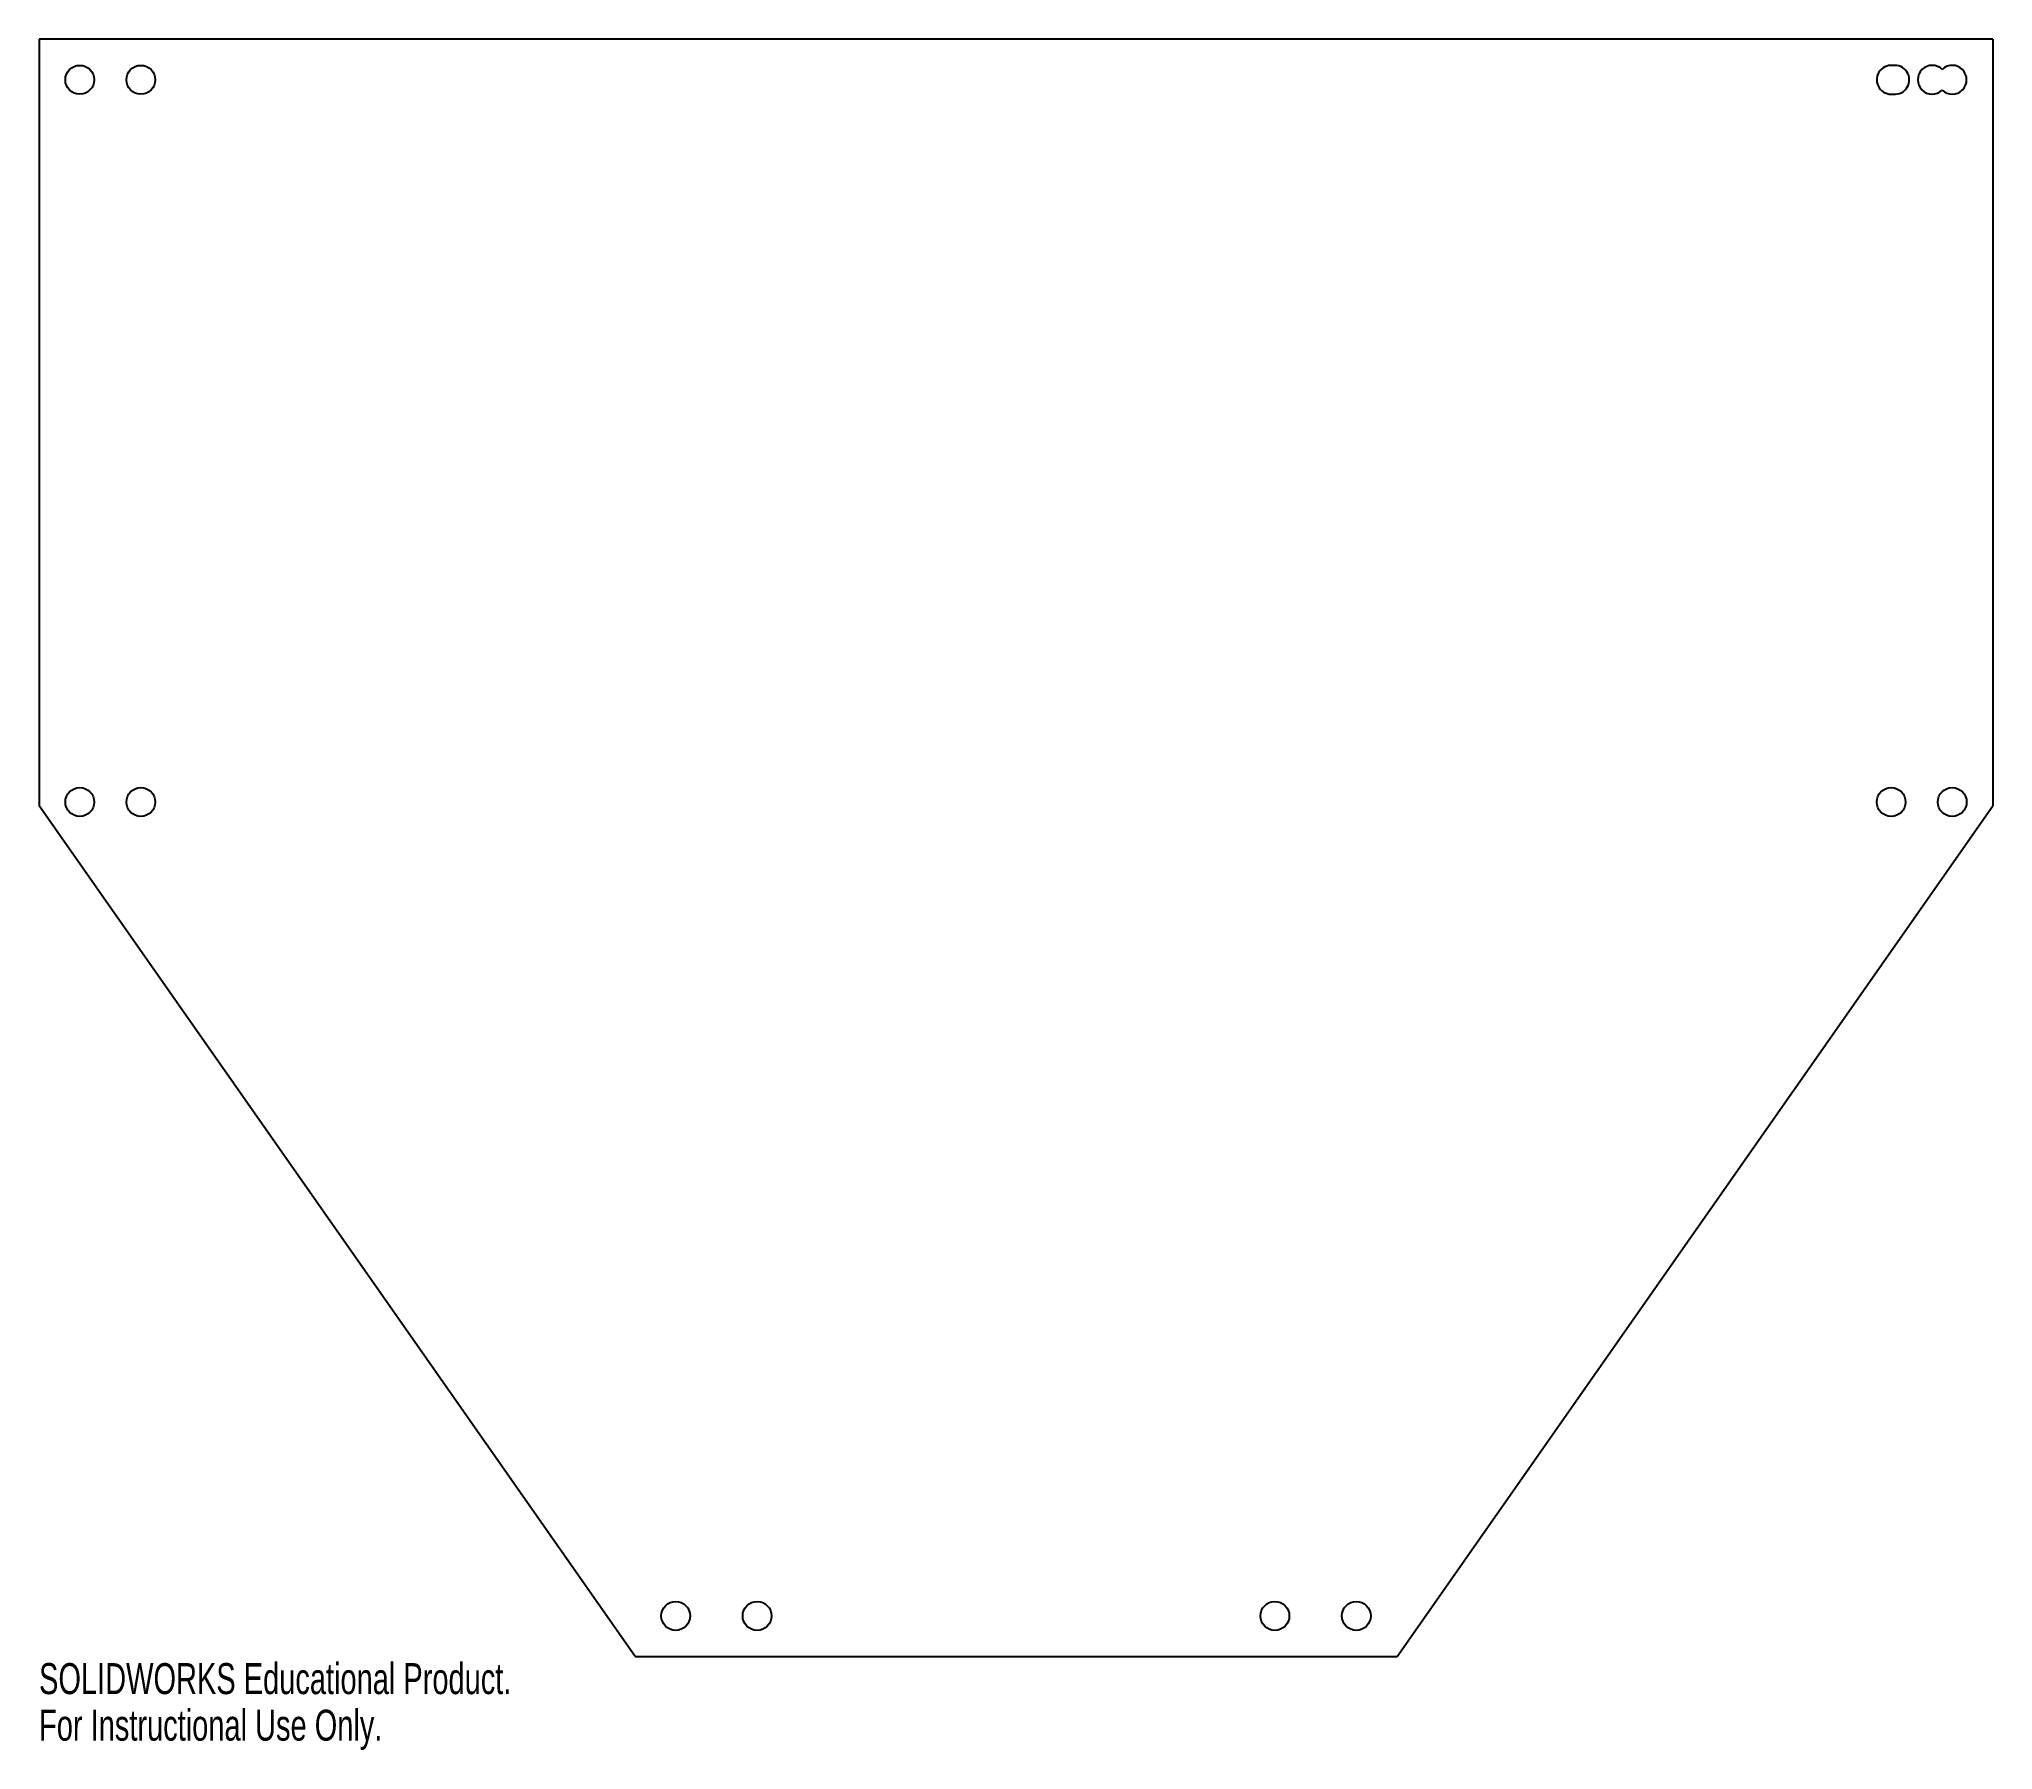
# Model space of a CAD drawing. Header units: inches. Extents: x 0 to 12, y -10 to 0.5.
import ezdxf

# ---------------------------------------------------------------- set-up
doc = ezdxf.new("R2010")
doc.units = ezdxf.units.IN
doc.header["$MEASUREMENT"] = 0
doc.styles.add('SLDTEXTSTYLE0', font='TXT', dxfattribs={"width": 0.7})

msp = doc.modelspace()

# ---------------------------------------------------------------- linework, layer by layer
at = {"color": 7, "linetype": 'Continuous', "lineweight": 25}
for p, q in [((12, 0.5), (0, 0.5)), ((0, 0.5), (0, -4.21)), ((12, 0.5), (12, -4.21)), ((3.66, -9.437), (0, -4.21)), ((8.34, -9.437), (12, -4.21)), ((3.66, -9.437), (8.34, -9.437))]:
    msp.add_line(p, q, dxfattribs=at)
for centre in [(0.25, 0.25), (0.625, 0.25), (0.25, -4.187), (0.625, -4.187), (11.375, -4.187), (11.75, -4.187), (3.91, -9.187), (4.41, -9.187), (7.59, -9.187), (8.09, -9.187)]:
    msp.add_circle(centre, 0.0886, dxfattribs=at)
for centre, start, end in [((11.375, 0.25), 83.6514, 278.5753), ((11.398, 0.25), 263.6514, 98.5753), ((11.627, 0.25), 45.6437, 313.9411), ((11.75, 0.25), 225.6437, 133.9411)]:
    msp.add_arc(centre, 0.0886, start, end, dxfattribs=at)

# ---------------------------------------------------------------- texts
at = {"color": 7, "linetype": 'Continuous', "char_height": 0.1903, "attachment_point": 1, "style": 'SLDTEXTSTYLE0'}
for s, insert in [('SOLIDWORKS Educational Product.', (0, -9.477)), ('For Instructional Use Only.', (0, -9.763))]:
    msp.add_mtext(s, dxfattribs=dict(at, insert=insert))

doc.saveas('drawing.dxf')
